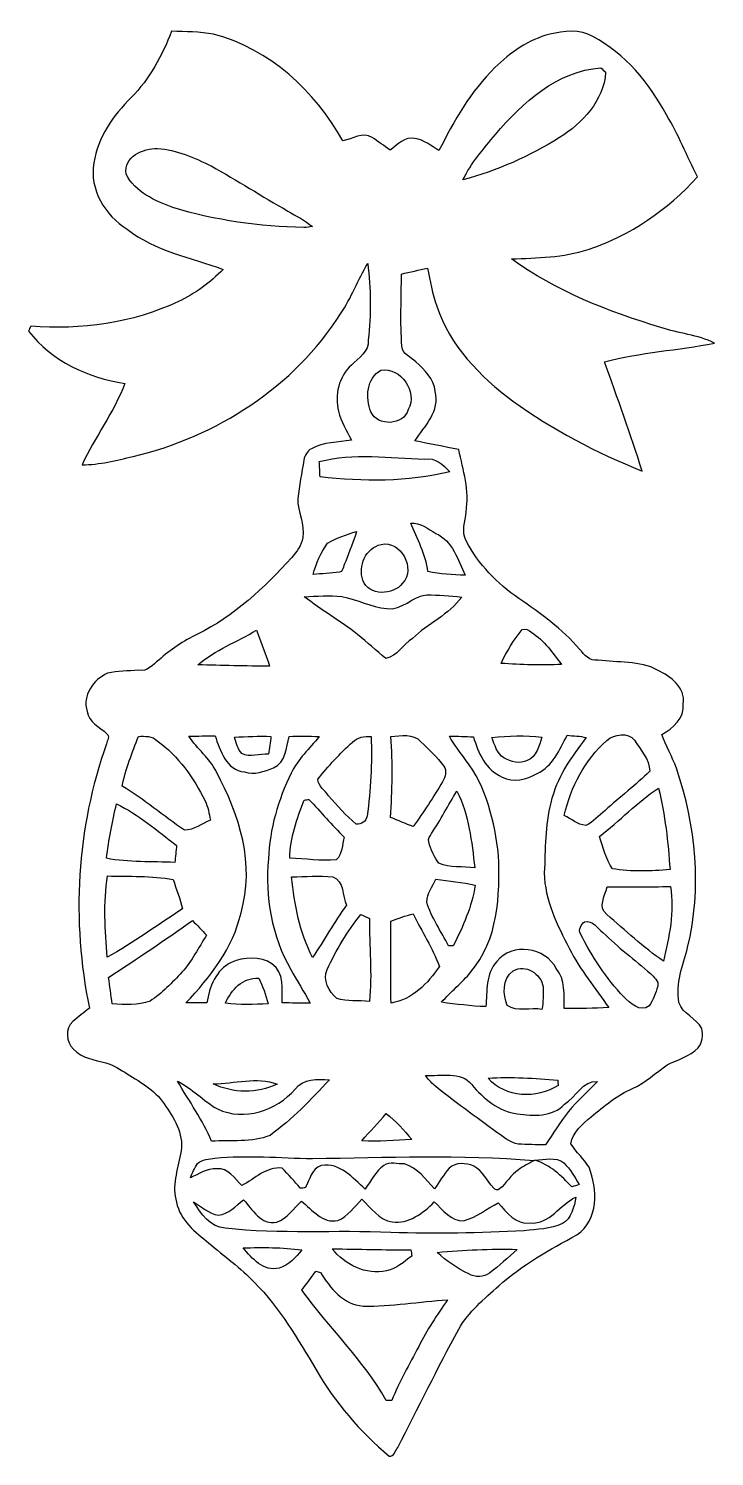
# Model space of a CAD drawing. Header units: centimetres. Extents: x -6.9 to 7, y -14.7 to 14.2.
import ezdxf

# ---------------------------------------------------------------- set-up
doc = ezdxf.new("R2010")
doc.units = ezdxf.units.CM
doc.header["$MEASUREMENT"] = 0
doc.layers.add('Layer 1', color=7, linetype='Continuous')

msp = doc.modelspace()

# ---------------------------------------------------------------- linework, layer by layer
at = {"layer": 'Layer 1', "color": 251}
for points, knots in [([(-4.03437, 14.13545), (-3.75144, 14.12416), (-3.46428, 14.12946), (-3.18488, 14.07301), (-3.18488, 14.07301), (-2.04717, 13.78126), (-1.12466, 12.92366), (-0.56621, 11.91225), (-0.56621, 11.91225), (-0.37465, 11.95564), (-0.16122, 12.09922), (0.0254, 11.98421), (0.0254, 11.98421), (0.15099, 11.90378), (0.27093, 11.81276), (0.39229, 11.72527), (0.39229, 11.72527), (0.54081, 11.83358), (0.68404, 12.00997), (0.89394, 11.96375), (0.89394, 11.96375), (1.07809, 11.93518), (1.22731, 11.81206), (1.38218, 11.71716), (1.38218, 11.71716), (1.6824, 12.32359), (2.02882, 12.91802), (2.51143, 13.39921), (2.51143, 13.39921), (2.82434, 13.70436), (3.19722, 13.96471), (3.62585, 14.07477), (3.62585, 14.07477), (3.90913, 14.13969), (4.23933, 14.18907), (4.50039, 14.02609), (4.50039, 14.02609), (5.1562, 13.68107), (5.64021, 13.08664), (5.98876, 12.44459), (5.98876, 12.44459), (6.23217, 12.04348), (6.40539, 11.60674), (6.6167, 11.18905), (6.6167, 11.18905), (6.02333, 10.51772), (5.25321, 9.99561), (4.4009, 9.71479), (4.4009, 9.71479), (3.90031, 9.55075), (3.36903, 9.54334), (2.84798, 9.52359), (2.84798, 9.52359), (3.75603, 8.87236), (4.81048, 8.45326), (5.87622, 8.13717), (5.87622, 8.13717), (6.23182, 8.01229), (6.62481, 7.99218), (6.96242, 7.81685), (6.96242, 7.81685), (6.223, 7.67327), (5.46417, 7.63058), (4.73463, 7.44044), (4.73463, 7.44044), (4.99921, 6.70631), (5.25886, 5.97006), (5.49734, 5.22711), (5.49734, 5.22711), (4.57306, 5.59894), (3.68018, 6.06108), (2.87338, 6.64774), (2.87338, 6.64774), (2.21298, 7.14163), (1.59702, 7.76676), (1.33738, 8.56791), (1.33738, 8.56791), (1.24919, 8.81733), (1.20474, 9.07909), (1.15006, 9.33697), (1.15006, 9.33697), (0.97331, 9.29852), (0.79657, 9.25759), (0.62018, 9.21773), (0.62018, 9.21773), (0.62195, 8.73019), (0.59372, 8.24054), (0.63006, 7.7537), (0.63006, 7.7537), (0.64382, 7.59601), (0.81033, 7.53392), (0.91052, 7.43656), (0.91052, 7.43656), (1.09114, 7.27957), (1.27917, 7.09189), (1.30493, 6.84107), (1.30493, 6.84107), (1.40935, 6.44948), (1.09784, 6.13622), (0.89218, 5.83847), (0.89218, 5.83847), (1.18886, 5.78026), (1.48555, 5.721), (1.78223, 5.66067), (1.78223, 5.66067), (1.87466, 5.24757), (2.00131, 4.82741), (1.9304, 4.39984), (1.9304, 4.39984), (1.91982, 4.20723), (1.82739, 3.99344), (1.93393, 3.81071), (1.93393, 3.81071), (2.17876, 3.33904), (2.56152, 2.94323), (3.00143, 2.64724), (3.00143, 2.64724), (3.43782, 2.33927), (3.88514, 2.03165), (4.22945, 1.61784), (4.22945, 1.61784), (4.32823, 1.5113), (4.43018, 1.36454), (4.6041, 1.39947), (4.6041, 1.39947), (5.00521, 1.33738), (5.44371, 1.39418), (5.81201, 1.19521), (5.81201, 1.19521), (6.07448, 1.06786), (6.37611, 0.84667), (6.33201, 0.51294), (6.33201, 0.51294), (6.35529, 0.22331), (6.1281, 0.01517), (5.89492, -0.10654), (5.89492, -0.10654), (5.97641, -0.3429), (6.10799, -0.55774), (6.19196, -0.7934), (6.19196, -0.7934), (6.59165, -1.95227), (6.71054, -3.22404), (6.4195, -4.42207), (6.4195, -4.42207), (6.32143, -4.78367), (6.17432, -5.15514), (6.24276, -5.53685), (6.24276, -5.53685), (6.31543, -5.77356), (6.60082, -5.85082), (6.70948, -6.06354), (6.70948, -6.06354), (6.73065, -6.19548), (6.72183, -6.34965), (6.63257, -6.45689), (6.63257, -6.45689), (6.45866, -6.62728), (6.21982, -6.69431), (6.00745, -6.79909), (6.00745, -6.79909), (5.7725, -6.95748), (5.56683, -7.16139), (5.30437, -7.27675), (5.30437, -7.27675), (4.98828, -7.40833), (4.72793, -7.6394), (4.46299, -7.85036), (4.46299, -7.85036), (4.29401, -7.99747), (4.08623, -8.16222), (4.05518, -8.40034), (4.05518, -8.40034), (4.1656, -8.56615), (4.31165, -8.7055), (4.42383, -8.87095), (4.42383, -8.87095), (4.58929, -9.31439), (4.62315, -9.94375), (4.17759, -10.24008), (4.17759, -10.24008), (3.62444, -10.54312), (3.06634, -10.84862), (2.59397, -11.27266), (2.59397, -11.27266), (2.29905, -11.54042), (1.98155, -11.80253), (1.78118, -12.15319), (1.78118, -12.15319), (1.35467, -12.94306), (0.95885, -13.74987), (0.54645, -14.54785), (0.54645, -14.54785), (0.49989, -14.6117), (0.47096, -14.73024), (0.37465, -14.72494), (0.37465, -14.72494), (-0.21978, -14.23247), (-0.72214, -13.63098), (-1.11372, -12.96599), (-1.11372, -12.96599), (-1.4792, -12.34934), (-1.84538, -11.72104), (-2.35303, -11.20775), (-2.35303, -11.20775), (-2.6349, -10.91071), (-2.97145, -10.6747), (-3.28048, -10.408), (-3.28048, -10.408), (-3.55529, -10.18752), (-3.86362, -9.94763), (-3.93594, -9.57968), (-3.93594, -9.57968), (-4.03401, -9.25266), (-3.91654, -8.92775), (-3.85621, -8.60778), (-3.85621, -8.60778), (-3.76555, -8.25818), (-3.95499, -7.91598), (-4.15043, -7.64152), (-4.15043, -7.64152), (-4.32999, -7.33884), (-4.64608, -7.16386), (-4.93289, -6.97936), (-4.93289, -6.97936), (-5.07365, -6.90104), (-5.20629, -6.80014), (-5.36399, -6.75922), (-5.36399, -6.75922), (-5.59294, -6.69925), (-5.85505, -6.66574), (-6.02298, -6.48159), (-6.02298, -6.48159), (-6.17255, -6.34224), (-6.19689, -6.0639), (-6.03709, -5.92314), (-6.03709, -5.92314), (-5.92949, -5.82683), (-5.81554, -5.73828), (-5.69983, -5.6515), (-5.69983, -5.6515), (-6.06601, -3.88126), (-5.96371, -2.00096), (-5.35058, -0.29633), (-5.35058, -0.29633), (-5.34317, -0.23495), (-5.27826, -0.14288), (-5.34529, -0.09208), (-5.34529, -0.09208), (-5.49487, 0.04022), (-5.70759, 0.14076), (-5.7464, 0.35772), (-5.7464, 0.35772), (-5.848, 0.67804), (-5.62081, 1.00894), (-5.33153, 1.13101), (-5.33153, 1.13101), (-5.13115, 1.19204), (-4.91525, 1.16593), (-4.70958, 1.19345), (-4.70958, 1.19345), (-4.52967, 1.15535), (-4.41466, 1.30246), (-4.29225, 1.39912), (-4.29225, 1.39912), (-4.06224, 1.61431), (-3.79271, 1.784), (-3.51084, 1.92299), (-3.51084, 1.92299), (-2.76684, 2.28741), (-2.15547, 2.86526), (-1.60302, 3.47204), (-1.60302, 3.47204), (-1.50213, 3.58951), (-1.40088, 3.7211), (-1.3783, 3.87844), (-1.3783, 3.87844), (-1.3275, 4.14937), (-1.48237, 4.4009), (-1.48061, 4.66831), (-1.48061, 4.66831), (-1.44568, 4.93042), (-1.39982, 5.19042), (-1.35361, 5.45042), (-1.35361, 5.45042), (-1.33844, 5.5439), (-1.28764, 5.63386), (-1.20227, 5.67972), (-1.20227, 5.67972), (-0.95709, 5.81766), (-0.66393, 5.81025), (-0.39299, 5.85188), (-0.39299, 5.85188), (-0.48401, 6.04485), (-0.60819, 6.22512), (-0.65052, 6.43784), (-0.65052, 6.43784), (-0.73942, 6.76169), (-0.64805, 7.14975), (-0.3877, 7.37235), (-0.3877, 7.37235), (-0.25294, 7.52087), (-0.02434, 7.64469), (-0.05045, 7.88317), (-0.05045, 7.88317), (0.00388, 8.39646), (0.0067, 8.91928), (-0.06209, 9.43116), (-0.06209, 9.43116), (-0.26529, 9.10131), (-0.38876, 8.72843), (-0.61454, 8.41128), (-0.61454, 8.41128), (-1.55081, 6.93138), (-3.12491, 5.91996), (-4.81542, 5.52274), (-4.81542, 5.52274), (-5.15408, 5.43878), (-5.49663, 5.35658), (-5.84729, 5.3527), (-5.84729, 5.3527), (-5.59364, 5.91996), (-5.19818, 6.41809), (-4.98263, 7.00193), (-4.98263, 7.00193), (-5.7277, 7.11694), (-6.46183, 7.45384), (-6.93279, 8.06027), (-6.93279, 8.06027), (-6.91868, 8.09413), (-6.90421, 8.128), (-6.88975, 8.16151), (-6.88975, 8.16151), (-5.8741, 8.07791), (-4.82318, 8.22043), (-3.89784, 8.66069), (-3.89784, 8.66069), (-3.55635, 8.81556), (-3.25508, 9.04734), (-2.98909, 9.30981), (-2.98909, 9.30981), (-3.64949, 9.54899), (-4.36845, 9.68446), (-4.93677, 10.12543), (-4.93677, 10.12543), (-5.38057, 10.40553), (-5.70618, 10.92835), (-5.60987, 11.46739), (-5.60987, 11.46739), (-5.52873, 11.98527), (-5.22111, 12.43118), (-4.85387, 12.79137), (-4.85387, 12.79137), (-4.47851, 13.16884), (-4.22275, 13.64192), (-4.03437, 14.13545), (-4.03437, 14.13545), (-4.03437, 14.13545), (-4.03437, 14.13545), (-4.03437, 14.13545)], [0, 0, 0, 0, 0.01098901, 0.01098901, 0.01098901, 0.01098901, 0.02197802, 0.02197802, 0.02197802, 0.02197802, 0.03296703, 0.03296703, 0.03296703, 0.03296703, 0.04395604, 0.04395604, 0.04395604, 0.04395604, 0.05494505, 0.05494505, 0.05494505, 0.05494505, 0.06593407, 0.06593407, 0.06593407, 0.06593407, 0.07692308, 0.07692308, 0.07692308, 0.07692308, 0.08791209, 0.08791209, 0.08791209, 0.08791209, 0.0989011, 0.0989011, 0.0989011, 0.0989011, 0.10989011, 0.10989011, 0.10989011, 0.10989011, 0.12087912, 0.12087912, 0.12087912, 0.12087912, 0.13186813, 0.13186813, 0.13186813, 0.13186813, 0.14285714, 0.14285714, 0.14285714, 0.14285714, 0.15384615, 0.15384615, 0.15384615, 0.15384615, 0.16483516, 0.16483516, 0.16483516, 0.16483516, 0.17582418, 0.17582418, 0.17582418, 0.17582418, 0.18681319, 0.18681319, 0.18681319, 0.18681319, 0.1978022, 0.1978022, 0.1978022, 0.1978022, 0.20879121, 0.20879121, 0.20879121, 0.20879121, 0.21978022, 0.21978022, 0.21978022, 0.21978022, 0.23076923, 0.23076923, 0.23076923, 0.23076923, 0.24175824, 0.24175824, 0.24175824, 0.24175824, 0.25274725, 0.25274725, 0.25274725, 0.25274725, 0.26373626, 0.26373626, 0.26373626, 0.26373626, 0.27472527, 0.27472527, 0.27472527, 0.27472527, 0.28571429, 0.28571429, 0.28571429, 0.28571429, 0.2967033, 0.2967033, 0.2967033, 0.2967033, 0.30769231, 0.30769231, 0.30769231, 0.30769231, 0.31868132, 0.31868132, 0.31868132, 0.31868132, 0.32967033, 0.32967033, 0.32967033, 0.32967033, 0.34065934, 0.34065934, 0.34065934, 0.34065934, 0.35164835, 0.35164835, 0.35164835, 0.35164835, 0.36263736, 0.36263736, 0.36263736, 0.36263736, 0.37362637, 0.37362637, 0.37362637, 0.37362637, 0.38461538, 0.38461538, 0.38461538, 0.38461538, 0.3956044, 0.3956044, 0.3956044, 0.3956044, 0.40659341, 0.40659341, 0.40659341, 0.40659341, 0.41758242, 0.41758242, 0.41758242, 0.41758242, 0.42857143, 0.42857143, 0.42857143, 0.42857143, 0.43956044, 0.43956044, 0.43956044, 0.43956044, 0.45054945, 0.45054945, 0.45054945, 0.45054945, 0.46153846, 0.46153846, 0.46153846, 0.46153846, 0.47252747, 0.47252747, 0.47252747, 0.47252747, 0.48351648, 0.48351648, 0.48351648, 0.48351648, 0.49450549, 0.49450549, 0.49450549, 0.49450549, 0.50549451, 0.50549451, 0.50549451, 0.50549451, 0.51648352, 0.51648352, 0.51648352, 0.51648352, 0.52747253, 0.52747253, 0.52747253, 0.52747253, 0.53846154, 0.53846154, 0.53846154, 0.53846154, 0.54945055, 0.54945055, 0.54945055, 0.54945055, 0.56043956, 0.56043956, 0.56043956, 0.56043956, 0.57142857, 0.57142857, 0.57142857, 0.57142857, 0.58241758, 0.58241758, 0.58241758, 0.58241758, 0.59340659, 0.59340659, 0.59340659, 0.59340659, 0.6043956, 0.6043956, 0.6043956, 0.6043956, 0.61538462, 0.61538462, 0.61538462, 0.61538462, 0.62637363, 0.62637363, 0.62637363, 0.62637363, 0.63736264, 0.63736264, 0.63736264, 0.63736264, 0.64835165, 0.64835165, 0.64835165, 0.64835165, 0.65934066, 0.65934066, 0.65934066, 0.65934066, 0.67032967, 0.67032967, 0.67032967, 0.67032967, 0.68131868, 0.68131868, 0.68131868, 0.68131868, 0.69230769, 0.69230769, 0.69230769, 0.69230769, 0.7032967, 0.7032967, 0.7032967, 0.7032967, 0.71428571, 0.71428571, 0.71428571, 0.71428571, 0.72527473, 0.72527473, 0.72527473, 0.72527473, 0.73626374, 0.73626374, 0.73626374, 0.73626374, 0.74725275, 0.74725275, 0.74725275, 0.74725275, 0.75824176, 0.75824176, 0.75824176, 0.75824176, 0.76923077, 0.76923077, 0.76923077, 0.76923077, 0.78021978, 0.78021978, 0.78021978, 0.78021978, 0.79120879, 0.79120879, 0.79120879, 0.79120879, 0.8021978, 0.8021978, 0.8021978, 0.8021978, 0.81318681, 0.81318681, 0.81318681, 0.81318681, 0.82417582, 0.82417582, 0.82417582, 0.82417582, 0.83516484, 0.83516484, 0.83516484, 0.83516484, 0.84615385, 0.84615385, 0.84615385, 0.84615385, 0.85714286, 0.85714286, 0.85714286, 0.85714286, 0.86813187, 0.86813187, 0.86813187, 0.86813187, 0.87912088, 0.87912088, 0.87912088, 0.87912088, 0.89010989, 0.89010989, 0.89010989, 0.89010989, 0.9010989, 0.9010989, 0.9010989, 0.9010989, 0.91208791, 0.91208791, 0.91208791, 0.91208791, 0.92307692, 0.92307692, 0.92307692, 0.92307692, 0.93406593, 0.93406593, 0.93406593, 0.93406593, 0.94505495, 0.94505495, 0.94505495, 0.94505495, 0.95604396, 0.95604396, 0.95604396, 0.95604396, 0.96703297, 0.96703297, 0.96703297, 0.96703297, 0.97802198, 0.97802198, 0.97802198, 0.97802198, 1, 1, 1, 1]), ([(2.52554, 12.04383), (2.28812, 11.75103), (2.02812, 11.46704), (1.86514, 11.12414), (1.86514, 11.12414), (2.55623, 11.303), (3.21451, 11.60815), (3.82341, 11.97927), (3.82341, 11.97927), (4.2866, 12.27279), (4.71699, 12.72857), (4.75827, 13.30113), (4.75827, 13.30113), (4.72546, 13.33218), (4.69336, 13.36322), (4.66161, 13.39462), (4.66161, 13.39462), (3.77261, 13.32618), (3.07622, 12.69259), (2.52554, 12.04383), (2.52554, 12.04383), (2.52554, 12.04383), (2.52554, 12.04383), (2.52554, 12.04383)], [0, 0, 0, 0, 0.14285714, 0.14285714, 0.14285714, 0.14285714, 0.28571429, 0.28571429, 0.28571429, 0.28571429, 0.42857143, 0.42857143, 0.42857143, 0.42857143, 0.57142857, 0.57142857, 0.57142857, 0.57142857, 0.71428571, 0.71428571, 0.71428571, 0.71428571, 1, 1, 1, 1]), ([(-4.95723, 11.24303), (-4.77379, 10.87332), (-4.37056, 10.70187), (-4.00685, 10.56287), (-4.00685, 10.56287), (-3.14854, 10.30041), (-2.25108, 10.17976), (-1.35502, 10.16106), (-1.35502, 10.16106), (-1.29716, 10.16247), (-1.23966, 10.17023), (-1.18145, 10.17693), (-1.18145, 10.17693), (-1.33068, 10.30711), (-1.51165, 10.39213), (-1.68028, 10.49267), (-1.68028, 10.49267), (-2.20098, 10.79112), (-2.70863, 11.11109), (-3.23074, 11.40672), (-3.23074, 11.40672), (-3.5754, 11.57182), (-3.93277, 11.73656), (-4.32012, 11.76091), (-4.32012, 11.76091), (-4.60798, 11.7729), (-5.01227, 11.58981), (-4.95723, 11.24303), (-4.95723, 11.24303), (-4.95723, 11.24303), (-4.95723, 11.24303), (-4.95723, 11.24303)], [0, 0, 0, 0, 0.11111111, 0.11111111, 0.11111111, 0.11111111, 0.22222222, 0.22222222, 0.22222222, 0.22222222, 0.33333333, 0.33333333, 0.33333333, 0.33333333, 0.44444444, 0.44444444, 0.44444444, 0.44444444, 0.55555556, 0.55555556, 0.55555556, 0.55555556, 0.66666667, 0.66666667, 0.66666667, 0.66666667, 0.77777778, 0.77777778, 0.77777778, 0.77777778, 1, 1, 1, 1]), ([(0.20708, 7.27216), (-0.0829, 7.11129), (-0.11642, 6.70701), (0.00388, 6.42514), (0.00388, 6.42514), (0.13547, 6.12316), (0.66746, 6.14715), (0.75953, 6.47312), (0.75953, 6.47312), (0.95532, 6.83119), (0.60889, 7.3339), (0.20708, 7.27216), (0.20708, 7.27216), (0.20708, 7.27216), (0.20708, 7.27216), (0.20708, 7.27216)], [0, 0, 0, 0, 0.2, 0.2, 0.2, 0.2, 0.4, 0.4, 0.4, 0.4, 0.6, 0.6, 0.6, 0.6, 1, 1, 1, 1]), ([(-1.04281, 5.41726), (-1.03717, 5.31424), (-1.03329, 5.21264), (-1.02623, 5.10893), (-1.02623, 5.10893), (-0.15452, 5.00874), (0.74295, 5.00204), (1.59985, 5.21264), (1.59985, 5.21264), (1.46791, 5.35975), (1.30881, 5.50298), (1.09185, 5.47088), (1.09185, 5.47088), (0.38382, 5.48534), (-0.34713, 5.60282), (-1.04281, 5.41726), (-1.04281, 5.41726), (-1.04281, 5.41726), (-1.04281, 5.41726), (-1.04281, 5.41726)], [0, 0, 0, 0, 0.16666667, 0.16666667, 0.16666667, 0.16666667, 0.33333333, 0.33333333, 0.33333333, 0.33333333, 0.5, 0.5, 0.5, 0.5, 0.66666667, 0.66666667, 0.66666667, 0.66666667, 1, 1, 1, 1]), ([(0.80857, 4.17477), (0.93874, 3.85128), (1.11725, 3.54436), (1.15746, 3.19087), (1.15746, 3.19087), (1.40582, 3.14219), (1.65735, 3.11926), (1.91064, 3.1175), (1.91064, 3.1175), (1.76283, 3.42794), (1.66053, 3.81247), (1.31833, 3.96558), (1.31833, 3.96558), (1.16099, 4.06188), (1.00189, 4.17936), (0.80857, 4.17477), (0.80857, 4.17477), (0.80857, 4.17477), (0.80857, 4.17477), (0.80857, 4.17477)], [0, 0, 0, 0, 0.16666667, 0.16666667, 0.16666667, 0.16666667, 0.33333333, 0.33333333, 0.33333333, 0.33333333, 0.5, 0.5, 0.5, 0.5, 0.66666667, 0.66666667, 0.66666667, 0.66666667, 1, 1, 1, 1]), ([(-0.87383, 3.76626), (-1.01671, 3.57928), (-1.10208, 3.35386), (-1.16981, 3.1302), (-1.16981, 3.1302), (-0.99095, 3.14678), (-0.81209, 3.15948), (-0.63324, 3.18241), (-0.63324, 3.18241), (-0.53587, 3.20005), (-0.55915, 3.35139), (-0.50447, 3.40078), (-0.50447, 3.40078), (-0.43321, 3.60327), (-0.35066, 3.80153), (-0.28681, 4.00614), (-0.28681, 4.00614), (-0.48578, 3.93524), (-0.69427, 3.87844), (-0.87383, 3.76626), (-0.87383, 3.76626), (-0.87383, 3.76626), (-0.87383, 3.76626), (-0.87383, 3.76626)], [0, 0, 0, 0, 0.14285714, 0.14285714, 0.14285714, 0.14285714, 0.28571429, 0.28571429, 0.28571429, 0.28571429, 0.42857143, 0.42857143, 0.42857143, 0.42857143, 0.57142857, 0.57142857, 0.57142857, 0.57142857, 0.71428571, 0.71428571, 0.71428571, 0.71428571, 1, 1, 1, 1]), ([(0.20884, 3.74262), (-0.10301, 3.66995), (-0.26282, 3.30024), (-0.16016, 3.01413), (-0.16016, 3.01413), (-0.03739, 2.69416), (0.45544, 2.70298), (0.64382, 2.95451), (0.64382, 2.95451), (0.92251, 3.2445), (0.61066, 3.83399), (0.20884, 3.74262), (0.20884, 3.74262), (0.20884, 3.74262), (0.20884, 3.74262), (0.20884, 3.74262)], [0, 0, 0, 0, 0.2, 0.2, 0.2, 0.2, 0.4, 0.4, 0.4, 0.4, 0.6, 0.6, 0.6, 0.6, 1, 1, 1, 1]), ([(0.32456, 2.44122), (0.00776, 2.47015), (-0.27587, 2.6289), (-0.58596, 2.68746), (-0.58596, 2.68746), (-0.83961, 2.71074), (-1.09502, 2.69205), (-1.34832, 2.68252), (-1.34832, 2.68252), (-1.00295, 2.407), (-0.61383, 2.19287), (-0.26811, 1.91735), (-0.26811, 1.91735), (-0.06914, 1.76424), (0.10513, 1.5808), (0.30798, 1.43192), (0.30798, 1.43192), (0.53093, 1.47708), (0.65899, 1.71556), (0.84349, 1.83656), (0.84349, 1.83656), (1.1557, 2.13854), (1.58715, 2.31775), (1.8415, 2.67582), (1.8415, 2.67582), (1.6062, 2.70334), (1.36913, 2.71533), (1.13312, 2.72133), (1.13312, 2.72133), (0.84208, 2.69734), (0.63041, 2.39113), (0.32456, 2.44122), (0.32456, 2.44122), (0.32456, 2.44122), (0.32456, 2.44122), (0.32456, 2.44122)], [0, 0, 0, 0, 0.1, 0.1, 0.1, 0.1, 0.2, 0.2, 0.2, 0.2, 0.3, 0.3, 0.3, 0.3, 0.4, 0.4, 0.4, 0.4, 0.5, 0.5, 0.5, 0.5, 0.6, 0.6, 0.6, 0.6, 0.7, 0.7, 0.7, 0.7, 0.8, 0.8, 0.8, 0.8, 1, 1, 1, 1]), ([(3.0674, 2.01824), (2.89807, 1.80799), (2.75414, 1.57692), (2.63878, 1.33279), (2.63878, 1.33279), (3.04659, 1.30034), (3.45687, 1.29081), (3.86574, 1.30986), (3.86574, 1.30986), (3.68265, 1.53917), (3.51861, 1.80128), (3.26072, 1.95545), (3.26072, 1.95545), (3.20463, 2.01683), (3.14043, 2.03764), (3.0674, 2.01824), (3.0674, 2.01824), (3.0674, 2.01824), (3.0674, 2.01824), (3.0674, 2.01824)], [0, 0, 0, 0, 0.16666667, 0.16666667, 0.16666667, 0.16666667, 0.33333333, 0.33333333, 0.33333333, 0.33333333, 0.5, 0.5, 0.5, 0.5, 0.66666667, 0.66666667, 0.66666667, 0.66666667, 1, 1, 1, 1]), ([(-3.50273, 1.30493), (-3.01872, 1.28764), (-2.534, 1.27741), (-2.04929, 1.27564), (-2.04929, 1.27564), (-2.12831, 1.52224), (-2.22603, 1.76213), (-2.31563, 2.00484), (-2.31563, 2.00484), (-2.70898, 1.76706), (-3.14889, 1.60302), (-3.50273, 1.30493), (-3.50273, 1.30493), (-3.50273, 1.30493), (-3.50273, 1.30493), (-3.50273, 1.30493)], [0, 0, 0, 0, 0.2, 0.2, 0.2, 0.2, 0.4, 0.4, 0.4, 0.4, 0.6, 0.6, 0.6, 0.6, 1, 1, 1, 1]), ([(-4.7057, -0.1457), (-4.82918, -0.47731), (-4.97029, -0.8061), (-5.03696, -1.15535), (-5.03696, -1.15535), (-4.5907, -1.41429), (-4.2037, -1.76142), (-3.77508, -2.04541), (-3.77508, -2.04541), (-3.57928, -2.04294), (-3.42194, -1.91558), (-3.24979, -1.84185), (-3.24979, -1.84185), (-3.2766, -1.70991), (-3.29636, -1.5748), (-3.35633, -1.45309), (-3.35633, -1.45309), (-3.58493, -0.98354), (-3.89925, -0.54293), (-4.32717, -0.23601), (-4.32717, -0.23601), (-4.43054, -0.13476), (-4.57447, -0.14217), (-4.7057, -0.1457), (-4.7057, -0.1457), (-4.7057, -0.1457), (-4.7057, -0.1457), (-4.7057, -0.1457)], [0, 0, 0, 0, 0.125, 0.125, 0.125, 0.125, 0.25, 0.25, 0.25, 0.25, 0.375, 0.375, 0.375, 0.375, 0.5, 0.5, 0.5, 0.5, 0.625, 0.625, 0.625, 0.625, 0.75, 0.75, 0.75, 0.75, 1, 1, 1, 1]), ([(-3.68265, -0.14464), (-3.51649, -0.40111), (-3.26108, -0.58738), (-3.12773, -0.86783), (-3.12773, -0.86783), (-2.66065, -1.72508), (-2.34033, -2.75026), (-2.6289, -3.72075), (-2.6289, -3.72075), (-2.79188, -4.4323), (-3.25226, -5.02426), (-3.74438, -5.5439), (-3.74438, -5.5439), (-3.60327, -5.54355), (-3.46146, -5.54355), (-3.31964, -5.54284), (-3.31964, -5.54284), (-3.26743, -5.21935), (-3.14078, -4.88068), (-2.82681, -4.72475), (-2.82681, -4.72475), (-2.57104, -4.61504), (-2.23732, -4.58964), (-2.00131, -4.75439), (-2.00131, -4.75439), (-1.73743, -4.93042), (-1.80552, -5.27614), (-1.79705, -5.54496), (-1.79705, -5.54496), (-1.60761, -5.54673), (-1.41817, -5.54814), (-1.22837, -5.54849), (-1.22837, -5.54849), (-1.35255, -5.31777), (-1.49472, -5.09764), (-1.62031, -4.86798), (-1.62031, -4.86798), (-2.00731, -4.19418), (-2.1463, -3.39549), (-2.07292, -2.62643), (-2.07292, -2.62643), (-2.04752, -2.02248), (-1.87854, -1.43193), (-1.61255, -0.89147), (-1.61255, -0.89147), (-1.47743, -0.60643), (-1.24072, -0.39299), (-1.04528, -0.15169), (-1.04528, -0.15169), (-1.24778, -0.13335), (-1.45168, -0.13935), (-1.65453, -0.14746), (-1.65453, -0.14746), (-1.70639, -0.36971), (-1.72614, -0.67945), (-1.96885, -0.78211), (-1.96885, -0.78211), (-2.15265, -0.86043), (-2.35938, -0.93416), (-2.55834, -0.86607), (-2.55834, -0.86607), (-2.92488, -0.83573), (-3.05823, -0.42757), (-3.15278, -0.13406), (-3.15278, -0.13406), (-3.32916, -0.13441), (-3.50626, -0.14041), (-3.68265, -0.14464), (-3.68265, -0.14464), (-3.68265, -0.14464), (-3.68265, -0.14464), (-3.68265, -0.14464)], [0, 0, 0, 0, 0.05263158, 0.05263158, 0.05263158, 0.05263158, 0.10526316, 0.10526316, 0.10526316, 0.10526316, 0.15789474, 0.15789474, 0.15789474, 0.15789474, 0.21052632, 0.21052632, 0.21052632, 0.21052632, 0.26315789, 0.26315789, 0.26315789, 0.26315789, 0.31578947, 0.31578947, 0.31578947, 0.31578947, 0.36842105, 0.36842105, 0.36842105, 0.36842105, 0.42105263, 0.42105263, 0.42105263, 0.42105263, 0.47368421, 0.47368421, 0.47368421, 0.47368421, 0.52631579, 0.52631579, 0.52631579, 0.52631579, 0.57894737, 0.57894737, 0.57894737, 0.57894737, 0.63157895, 0.63157895, 0.63157895, 0.63157895, 0.68421053, 0.68421053, 0.68421053, 0.68421053, 0.73684211, 0.73684211, 0.73684211, 0.73684211, 0.78947368, 0.78947368, 0.78947368, 0.78947368, 0.84210526, 0.84210526, 0.84210526, 0.84210526, 0.89473684, 0.89473684, 0.89473684, 0.89473684, 1, 1, 1, 1]), ([(-2.76296, -0.16404), (-2.72344, -0.27623), (-2.70228, -0.40852), (-2.61126, -0.49495), (-2.61126, -0.49495), (-2.44722, -0.58138), (-2.24861, -0.49777), (-2.07469, -0.50518), (-2.07469, -0.50518), (-2.05387, -0.38735), (-2.03764, -0.2667), (-2.02142, -0.14887), (-2.02142, -0.14887), (-2.26871, -0.13547), (-2.51636, -0.14923), (-2.76296, -0.16404), (-2.76296, -0.16404), (-2.76296, -0.16404), (-2.76296, -0.16404), (-2.76296, -0.16404)], [0, 0, 0, 0, 0.16666667, 0.16666667, 0.16666667, 0.16666667, 0.33333333, 0.33333333, 0.33333333, 0.33333333, 0.5, 0.5, 0.5, 0.5, 0.66666667, 0.66666667, 0.66666667, 0.66666667, 1, 1, 1, 1]), ([(-0.37289, -0.26106), (-0.62477, -0.49318), (-0.8576, -0.74824), (-1.07491, -1.01318), (-1.07491, -1.01318), (-1.0668, -1.15499), (-0.92816, -1.24001), (-0.85584, -1.34973), (-0.85584, -1.34973), (-0.67592, -1.54658), (-0.50694, -1.75789), (-0.29422, -1.92158), (-0.29422, -1.92158), (-0.19226, -1.93604), (-0.08643, -1.8669), (-0.07479, -1.76107), (-0.07479, -1.76107), (0.00282, -1.22873), (0.02787, -0.68862), (0.00776, -0.15099), (0.00776, -0.15099), (-0.12771, -0.14005), (-0.27093, -0.16369), (-0.37289, -0.26106), (-0.37289, -0.26106), (-0.37289, -0.26106), (-0.37289, -0.26106), (-0.37289, -0.26106)], [0, 0, 0, 0, 0.125, 0.125, 0.125, 0.125, 0.25, 0.25, 0.25, 0.25, 0.375, 0.375, 0.375, 0.375, 0.5, 0.5, 0.5, 0.5, 0.625, 0.625, 0.625, 0.625, 0.75, 0.75, 0.75, 0.75, 1, 1, 1, 1]), ([(0.4064, -0.14605), (0.44979, -0.69286), (0.43639, -1.24143), (0.40181, -1.78823), (0.40181, -1.78823), (0.55316, -1.85385), (0.70661, -1.91488), (0.86184, -1.97168), (0.86184, -1.97168), (1.07068, -1.67675), (1.27, -1.37442), (1.45521, -1.06433), (1.45521, -1.06433), (1.50777, -0.9712), (1.55222, -0.8382), (1.47708, -0.74683), (1.47708, -0.74683), (1.34479, -0.56409), (1.17581, -0.41028), (1.01212, -0.25682), (1.01212, -0.25682), (0.85972, -0.07444), (0.61242, -0.14217), (0.4064, -0.14605), (0.4064, -0.14605), (0.4064, -0.14605), (0.4064, -0.14605), (0.4064, -0.14605)], [0, 0, 0, 0, 0.125, 0.125, 0.125, 0.125, 0.25, 0.25, 0.25, 0.25, 0.375, 0.375, 0.375, 0.375, 0.5, 0.5, 0.5, 0.5, 0.625, 0.625, 0.625, 0.625, 0.75, 0.75, 0.75, 0.75, 1, 1, 1, 1]), ([(1.59314, -0.14393), (1.68204, -0.31538), (1.80975, -0.46143), (1.91911, -0.62018), (1.91911, -0.62018), (2.34809, -1.17263), (2.5079, -1.87819), (2.58833, -2.5587), (2.58833, -2.5587), (2.62079, -3.36197), (2.58163, -4.27814), (2.0253, -4.91737), (2.0253, -4.91737), (1.85244, -5.14456), (1.61572, -5.31248), (1.43475, -5.53261), (1.43475, -5.53261), (1.73214, -5.57142), (2.03024, -5.60881), (2.33045, -5.62081), (2.33045, -5.62081), (2.36149, -5.31001), (2.31951, -4.95159), (2.55482, -4.70711), (2.55482, -4.70711), (2.85291, -4.31271), (3.54401, -4.41572), (3.75814, -4.84964), (3.75814, -4.84964), (3.94159, -5.07718), (3.9183, -5.38409), (3.9183, -5.65644), (3.9183, -5.65644), (4.21922, -5.66314), (4.52049, -5.65503), (4.82177, -5.64092), (4.82177, -5.64092), (4.55048, -5.24581), (4.24321, -4.87433), (4.02308, -4.44641), (4.02308, -4.44641), (3.77613, -3.96558), (3.52319, -3.46393), (3.51437, -2.91148), (3.51437, -2.91148), (3.54224, -2.43664), (3.52354, -1.95298), (3.64596, -1.48978), (3.64596, -1.48978), (3.76696, -0.99413), (4.0513, -0.56515), (4.36633, -0.17251), (4.36633, -0.17251), (4.24004, -0.13547), (4.10704, -0.13794), (3.97722, -0.12524), (3.97722, -0.12524), (3.82341, -0.41346), (3.68476, -0.75636), (3.37009, -0.89994), (3.37009, -0.89994), (3.16159, -1.01882), (2.88819, -1.09361), (2.66453, -0.97014), (2.66453, -0.97014), (2.33362, -0.82973), (2.17523, -0.48084), (2.07927, -0.15804), (2.07927, -0.15804), (1.91735, -0.14781), (1.75507, -0.14111), (1.59314, -0.14393), (1.59314, -0.14393), (1.59314, -0.14393), (1.59314, -0.14393), (1.59314, -0.14393)], [0, 0, 0, 0, 0.05, 0.05, 0.05, 0.05, 0.1, 0.1, 0.1, 0.1, 0.15, 0.15, 0.15, 0.15, 0.2, 0.2, 0.2, 0.2, 0.25, 0.25, 0.25, 0.25, 0.3, 0.3, 0.3, 0.3, 0.35, 0.35, 0.35, 0.35, 0.4, 0.4, 0.4, 0.4, 0.45, 0.45, 0.45, 0.45, 0.5, 0.5, 0.5, 0.5, 0.55, 0.55, 0.55, 0.55, 0.6, 0.6, 0.6, 0.6, 0.65, 0.65, 0.65, 0.65, 0.7, 0.7, 0.7, 0.7, 0.75, 0.75, 0.75, 0.75, 0.8, 0.8, 0.8, 0.8, 0.85, 0.85, 0.85, 0.85, 0.9, 0.9, 0.9, 0.9, 1, 1, 1, 1]), ([(2.45392, -0.16722), (2.51319, -0.3115), (2.55058, -0.49636), (2.69804, -0.58103), (2.69804, -0.58103), (2.83916, -0.66005), (3.01801, -0.71226), (3.17112, -0.63394), (3.17112, -0.63394), (3.36232, -0.56339), (3.40678, -0.32985), (3.46851, -0.16087), (3.46851, -0.16087), (3.13161, -0.11959), (2.79047, -0.13264), (2.45392, -0.16722), (2.45392, -0.16722), (2.45392, -0.16722), (2.45392, -0.16722), (2.45392, -0.16722)], [0, 0, 0, 0, 0.16666667, 0.16666667, 0.16666667, 0.16666667, 0.33333333, 0.33333333, 0.33333333, 0.33333333, 0.5, 0.5, 0.5, 0.5, 0.66666667, 0.66666667, 0.66666667, 0.66666667, 1, 1, 1, 1]), ([(4.78155, -0.22966), (4.3374, -0.62371), (4.04777, -1.16981), (3.92112, -1.7466), (3.92112, -1.7466), (4.06118, -1.82033), (4.19171, -1.93428), (4.35434, -1.95157), (4.35434, -1.95157), (4.50603, -1.88066), (4.61962, -1.74907), (4.74945, -1.64536), (4.74945, -1.64536), (5.04543, -1.37407), (5.36963, -1.13418), (5.65256, -0.84914), (5.65256, -0.84914), (5.64621, -0.61031), (5.46523, -0.41769), (5.34564, -0.22648), (5.34564, -0.22648), (5.2137, -0.05327), (4.93219, -0.10125), (4.78155, -0.22966), (4.78155, -0.22966), (4.78155, -0.22966), (4.78155, -0.22966), (4.78155, -0.22966)], [0, 0, 0, 0, 0.125, 0.125, 0.125, 0.125, 0.25, 0.25, 0.25, 0.25, 0.375, 0.375, 0.375, 0.375, 0.5, 0.5, 0.5, 0.5, 0.625, 0.625, 0.625, 0.625, 0.75, 0.75, 0.75, 0.75, 1, 1, 1, 1]), ([(-1.34655, -1.43545), (-1.49507, -1.81187), (-1.63266, -2.20239), (-1.64112, -2.61161), (-1.64112, -2.61161), (-1.32715, -2.62572), (-1.01283, -2.67547), (-0.69779, -2.64866), (-0.69779, -2.64866), (-0.57256, -2.5333), (-0.58314, -2.33786), (-0.54046, -2.18652), (-0.54046, -2.18652), (-0.78352, -1.93816), (-1.01635, -1.68028), (-1.25166, -1.42487), (-1.25166, -1.42487), (-1.27529, -1.42769), (-1.32292, -1.43263), (-1.34655, -1.43545), (-1.34655, -1.43545), (-1.34655, -1.43545), (-1.34655, -1.43545), (-1.34655, -1.43545)], [0, 0, 0, 0, 0.14285714, 0.14285714, 0.14285714, 0.14285714, 0.28571429, 0.28571429, 0.28571429, 0.28571429, 0.42857143, 0.42857143, 0.42857143, 0.42857143, 0.57142857, 0.57142857, 0.57142857, 0.57142857, 0.71428571, 0.71428571, 0.71428571, 0.71428571, 1, 1, 1, 1]), ([(1.74554, -1.2573), (1.56281, -1.53564), (1.41852, -1.83727), (1.23155, -2.11279), (1.23155, -2.11279), (1.20544, -2.16359), (1.149, -2.22074), (1.1744, -2.28424), (1.1744, -2.28424), (1.21955, -2.43628), (1.28235, -2.58868), (1.3783, -2.71604), (1.3783, -2.71604), (1.60338, -2.82011), (1.86761, -2.77389), (2.10855, -2.80917), (2.10855, -2.80917), (2.04223, -2.28283), (1.99249, -1.73708), (1.74554, -1.2573), (1.74554, -1.2573), (1.74554, -1.2573), (1.74554, -1.2573), (1.74554, -1.2573)], [0, 0, 0, 0, 0.14285714, 0.14285714, 0.14285714, 0.14285714, 0.28571429, 0.28571429, 0.28571429, 0.28571429, 0.42857143, 0.42857143, 0.42857143, 0.42857143, 0.57142857, 0.57142857, 0.57142857, 0.57142857, 0.71428571, 0.71428571, 0.71428571, 0.71428571, 1, 1, 1, 1]), ([(4.63409, -2.17558), (4.71099, -2.39536), (4.75791, -2.63701), (4.89514, -2.82716), (4.89514, -2.82716), (5.28108, -2.89278), (5.67408, -2.8762), (6.06284, -2.84586), (6.06284, -2.84586), (6.02262, -2.29164), (5.96477, -1.73602), (5.82789, -1.19627), (5.82789, -1.19627), (5.39397, -1.47708), (5.04261, -1.86161), (4.63409, -2.17558), (4.63409, -2.17558), (4.63409, -2.17558), (4.63409, -2.17558), (4.63409, -2.17558)], [0, 0, 0, 0, 0.16666667, 0.16666667, 0.16666667, 0.16666667, 0.33333333, 0.33333333, 0.33333333, 0.33333333, 0.5, 0.5, 0.5, 0.5, 0.66666667, 0.66666667, 0.66666667, 0.66666667, 1, 1, 1, 1]), ([(-5.15197, -1.51236), (-5.23699, -1.87678), (-5.30578, -2.24473), (-5.35552, -2.61585), (-5.35552, -2.61585), (-4.90149, -2.70581), (-4.43159, -2.67653), (-3.97087, -2.70051), (-3.97087, -2.70051), (-3.95746, -2.58551), (-3.94511, -2.46874), (-3.93312, -2.35444), (-3.93312, -2.35444), (-4.32964, -2.06199), (-4.70359, -1.72403), (-5.15197, -1.51236), (-5.15197, -1.51236), (-5.15197, -1.51236), (-5.15197, -1.51236), (-5.15197, -1.51236)], [0, 0, 0, 0, 0.16666667, 0.16666667, 0.16666667, 0.16666667, 0.33333333, 0.33333333, 0.33333333, 0.33333333, 0.5, 0.5, 0.5, 0.5, 0.66666667, 0.66666667, 0.66666667, 0.66666667, 1, 1, 1, 1]), ([(-5.33259, -2.97356), (-5.42043, -3.51649), (-5.38304, -4.07353), (-5.33823, -4.61963), (-5.33823, -4.61963), (-4.80801, -4.33035), (-4.3247, -3.96522), (-3.81564, -3.64208), (-3.81564, -3.64208), (-3.86256, -3.43817), (-3.93665, -3.24168), (-4.00332, -3.04447), (-4.00332, -3.04447), (-4.44218, -2.96827), (-4.8895, -2.98203), (-5.33259, -2.97356), (-5.33259, -2.97356), (-5.33259, -2.97356), (-5.33259, -2.97356), (-5.33259, -2.97356)], [0, 0, 0, 0, 0.16666667, 0.16666667, 0.16666667, 0.16666667, 0.33333333, 0.33333333, 0.33333333, 0.33333333, 0.5, 0.5, 0.5, 0.5, 0.66666667, 0.66666667, 0.66666667, 0.66666667, 1, 1, 1, 1]), ([(-1.60302, -2.99191), (-1.54764, -3.55318), (-1.4418, -4.12009), (-1.17793, -4.62456), (-1.17793, -4.62456), (-0.94509, -4.27496), (-0.73836, -3.90807), (-0.49354, -3.56588), (-0.49354, -3.56588), (-0.57468, -3.37996), (-0.5394, -3.07058), (-0.76906, -2.99438), (-0.76906, -2.99438), (-1.04422, -2.9524), (-1.32644, -2.9912), (-1.60302, -2.99191), (-1.60302, -2.99191), (-1.60302, -2.99191), (-1.60302, -2.99191), (-1.60302, -2.99191)], [0, 0, 0, 0, 0.16666667, 0.16666667, 0.16666667, 0.16666667, 0.33333333, 0.33333333, 0.33333333, 0.33333333, 0.5, 0.5, 0.5, 0.5, 0.66666667, 0.66666667, 0.66666667, 0.66666667, 1, 1, 1, 1]), ([(1.3208, -3.04094), (1.24672, -3.18594), (1.13877, -3.32952), (1.13347, -3.49744), (1.13347, -3.49744), (1.22449, -3.81811), (1.42734, -4.09328), (1.57692, -4.38856), (1.57692, -4.38856), (1.6002, -4.38926), (1.64747, -4.38997), (1.67111, -4.39067), (1.67111, -4.39067), (1.86972, -3.99979), (2.04611, -3.59375), (2.11631, -3.15771), (2.11631, -3.15771), (1.85279, -3.10727), (1.5875, -3.06811), (1.3208, -3.04094), (1.3208, -3.04094), (1.3208, -3.04094), (1.3208, -3.04094), (1.3208, -3.04094)], [0, 0, 0, 0, 0.14285714, 0.14285714, 0.14285714, 0.14285714, 0.28571429, 0.28571429, 0.28571429, 0.28571429, 0.42857143, 0.42857143, 0.42857143, 0.42857143, 0.57142857, 0.57142857, 0.57142857, 0.57142857, 0.71428571, 0.71428571, 0.71428571, 0.71428571, 1, 1, 1, 1]), ([(4.7879, -3.19617), (4.74698, -3.37432), (4.5907, -3.61103), (4.78261, -3.75356), (4.78261, -3.75356), (5.15444, -4.07917), (5.52132, -4.41643), (5.92878, -4.69829), (5.92878, -4.69829), (6.0452, -4.20652), (6.15632, -3.69641), (6.07166, -3.18982), (6.07166, -3.18982), (5.64339, -3.19158), (5.21547, -3.19193), (4.7879, -3.19617), (4.7879, -3.19617), (4.7879, -3.19617), (4.7879, -3.19617), (4.7879, -3.19617)], [0, 0, 0, 0, 0.16666667, 0.16666667, 0.16666667, 0.16666667, 0.33333333, 0.33333333, 0.33333333, 0.33333333, 0.5, 0.5, 0.5, 0.5, 0.66666667, 0.66666667, 0.66666667, 0.66666667, 1, 1, 1, 1]), ([(-0.20108, -3.75285), (-0.47413, -4.09469), (-0.70273, -4.47357), (-0.88441, -4.87116), (-0.88441, -4.87116), (-0.97861, -5.08353), (-0.84561, -5.3153), (-0.69074, -5.45289), (-0.69074, -5.45289), (-0.47907, -5.52274), (-0.24624, -5.48993), (-0.02646, -5.51321), (-0.02646, -5.51321), (0.03457, -4.95618), (-0.03704, -4.39561), (-0.02434, -3.83752), (-0.02434, -3.83752), (-0.08361, -3.80929), (-0.14252, -3.78107), (-0.20108, -3.75285), (-0.20108, -3.75285), (-0.20108, -3.75285), (-0.20108, -3.75285), (-0.20108, -3.75285)], [0, 0, 0, 0, 0.14285714, 0.14285714, 0.14285714, 0.14285714, 0.28571429, 0.28571429, 0.28571429, 0.28571429, 0.42857143, 0.42857143, 0.42857143, 0.42857143, 0.57142857, 0.57142857, 0.57142857, 0.57142857, 0.71428571, 0.71428571, 0.71428571, 0.71428571, 1, 1, 1, 1]), ([(0.40428, -3.89149), (0.40499, -4.44324), (0.40358, -4.99498), (0.41099, -5.54708), (0.41099, -5.54708), (0.84067, -5.48428), (1.15817, -5.14914), (1.38959, -4.80624), (1.38959, -4.80624), (1.25377, -4.43442), (1.03293, -4.09857), (0.85972, -3.74227), (0.85972, -3.74227), (0.7045, -3.78037), (0.55245, -3.83117), (0.40428, -3.89149), (0.40428, -3.89149), (0.40428, -3.89149), (0.40428, -3.89149), (0.40428, -3.89149)], [0, 0, 0, 0, 0.16666667, 0.16666667, 0.16666667, 0.16666667, 0.33333333, 0.33333333, 0.33333333, 0.33333333, 0.5, 0.5, 0.5, 0.5, 0.66666667, 0.66666667, 0.66666667, 0.66666667, 1, 1, 1, 1]), ([(-5.31036, -5.02744), (-5.28743, -5.20665), (-5.26344, -5.38586), (-5.2391, -5.56507), (-5.2391, -5.56507), (-4.98334, -5.58236), (-4.71664, -5.594), (-4.47075, -5.51004), (-4.47075, -5.51004), (-4.23016, -5.3467), (-4.02343, -5.13503), (-3.82482, -4.92372), (-3.82482, -4.92372), (-3.61844, -4.70288), (-3.49462, -4.42278), (-3.32493, -4.17513), (-3.32493, -4.17513), (-3.42018, -4.07423), (-3.51402, -3.97334), (-3.6128, -3.87668), (-3.6128, -3.87668), (-4.17266, -4.26967), (-4.73604, -4.65667), (-5.31036, -5.02744), (-5.31036, -5.02744), (-5.31036, -5.02744), (-5.31036, -5.02744), (-5.31036, -5.02744)], [0, 0, 0, 0, 0.125, 0.125, 0.125, 0.125, 0.25, 0.25, 0.25, 0.25, 0.375, 0.375, 0.375, 0.375, 0.5, 0.5, 0.5, 0.5, 0.625, 0.625, 0.625, 0.625, 0.75, 0.75, 0.75, 0.75, 1, 1, 1, 1]), ([(4.32999, -3.90031), (4.26332, -3.95958), (4.19806, -4.05412), (4.25168, -4.14338), (4.25168, -4.14338), (4.47887, -4.60763), (4.77026, -5.04649), (5.12586, -5.4229), (5.12586, -5.4229), (5.25251, -5.53614), (5.45994, -5.75134), (5.63845, -5.60529), (5.63845, -5.60529), (5.72347, -5.48746), (5.77356, -5.34635), (5.81237, -5.20771), (5.81237, -5.20771), (5.84376, -5.09764), (5.73405, -5.02003), (5.66773, -4.95124), (5.66773, -4.95124), (5.34458, -4.67466), (5.00521, -4.41607), (4.70182, -4.11727), (4.70182, -4.11727), (4.58787, -4.03013), (4.49968, -3.86856), (4.32999, -3.90031), (4.32999, -3.90031), (4.32999, -3.90031), (4.32999, -3.90031), (4.32999, -3.90031)], [0, 0, 0, 0, 0.11111111, 0.11111111, 0.11111111, 0.11111111, 0.22222222, 0.22222222, 0.22222222, 0.22222222, 0.33333333, 0.33333333, 0.33333333, 0.33333333, 0.44444444, 0.44444444, 0.44444444, 0.44444444, 0.55555556, 0.55555556, 0.55555556, 0.55555556, 0.66666667, 0.66666667, 0.66666667, 0.66666667, 0.77777778, 0.77777778, 0.77777778, 0.77777778, 1, 1, 1, 1]), ([(2.88537, -4.89656), (2.65642, -5.05178), (2.67688, -5.37633), (2.76366, -5.59964), (2.76366, -5.59964), (2.96474, -5.73758), (3.24273, -5.63069), (3.46851, -5.67725), (3.46851, -5.67725), (3.49003, -5.52556), (3.50167, -5.37069), (3.49285, -5.21829), (3.49285, -5.21829), (3.44946, -4.95794), (3.13443, -4.74592), (2.88537, -4.89656), (2.88537, -4.89656), (2.88537, -4.89656), (2.88537, -4.89656), (2.88537, -4.89656)], [0, 0, 0, 0, 0.16666667, 0.16666667, 0.16666667, 0.16666667, 0.33333333, 0.33333333, 0.33333333, 0.33333333, 0.5, 0.5, 0.5, 0.5, 0.66666667, 0.66666667, 0.66666667, 0.66666667, 1, 1, 1, 1]), ([(-2.94393, -5.54884), (-2.65712, -5.58694), (-2.36749, -5.582), (-2.07963, -5.56013), (-2.07963, -5.56013), (-2.12266, -5.38057), (-2.19463, -5.20947), (-2.27083, -5.04225), (-2.27083, -5.04225), (-2.59433, -5.02955), (-2.82399, -5.27579), (-2.94393, -5.54884), (-2.94393, -5.54884), (-2.94393, -5.54884), (-2.94393, -5.54884), (-2.94393, -5.54884)], [0, 0, 0, 0, 0.2, 0.2, 0.2, 0.2, 0.4, 0.4, 0.4, 0.4, 0.6, 0.6, 0.6, 0.6, 1, 1, 1, 1]), ([(1.10913, -7.01287), (1.16276, -7.08448), (1.21779, -7.15645), (1.28729, -7.21395), (1.28729, -7.21395), (1.69616, -7.55086), (2.1336, -7.85001), (2.55482, -8.17069), (2.55482, -8.17069), (2.69169, -8.25535), (2.8194, -8.37741), (2.98485, -8.40246), (2.98485, -8.40246), (3.16936, -8.41375), (3.35456, -8.41975), (3.54013, -8.42081), (3.54013, -8.42081), (3.69076, -8.19185), (3.83752, -7.96008), (4.00473, -7.74241), (4.00473, -7.74241), (4.18465, -7.52546), (4.4002, -7.34131), (4.59317, -7.13634), (4.59317, -7.13634), (4.29648, -7.11412), (4.15043, -7.45278), (3.92783, -7.59566), (3.92783, -7.59566), (3.67771, -7.85954), (3.29424, -7.8359), (2.96651, -7.79216), (2.96651, -7.79216), (2.58763, -7.74382), (2.28212, -7.47959), (2.04435, -7.19772), (2.04435, -7.19772), (1.82492, -6.91868), (1.41358, -7.0298), (1.10913, -7.01287), (1.10913, -7.01287), (1.10913, -7.01287), (1.10913, -7.01287), (1.10913, -7.01287)], [0, 0, 0, 0, 0.08333333, 0.08333333, 0.08333333, 0.08333333, 0.16666667, 0.16666667, 0.16666667, 0.16666667, 0.25, 0.25, 0.25, 0.25, 0.33333333, 0.33333333, 0.33333333, 0.33333333, 0.41666667, 0.41666667, 0.41666667, 0.41666667, 0.5, 0.5, 0.5, 0.5, 0.58333333, 0.58333333, 0.58333333, 0.58333333, 0.66666667, 0.66666667, 0.66666667, 0.66666667, 0.75, 0.75, 0.75, 0.75, 0.83333333, 0.83333333, 0.83333333, 0.83333333, 1, 1, 1, 1]), ([(-1.52859, -7.29015), (-1.91135, -7.72654), (-2.55976, -7.9502), (-3.10762, -7.69197), (-3.10762, -7.69197), (-3.3909, -7.52616), (-3.61738, -7.27745), (-3.91407, -7.1314), (-3.91407, -7.1314), (-3.68053, -7.53392), (-3.4036, -7.91316), (-3.22651, -8.34778), (-3.22651, -8.34778), (-2.83422, -8.31709), (-2.40947, -8.38235), (-2.03729, -8.22678), (-2.03729, -8.22678), (-1.59526, -7.90293), (-1.20862, -7.50499), (-0.83855, -7.10248), (-0.83855, -7.10248), (-1.08197, -7.08131), (-1.36631, -7.07672), (-1.52859, -7.29015), (-1.52859, -7.29015), (-1.52859, -7.29015), (-1.52859, -7.29015), (-1.52859, -7.29015)], [0, 0, 0, 0, 0.125, 0.125, 0.125, 0.125, 0.25, 0.25, 0.25, 0.25, 0.375, 0.375, 0.375, 0.375, 0.5, 0.5, 0.5, 0.5, 0.625, 0.625, 0.625, 0.625, 0.75, 0.75, 0.75, 0.75, 1, 1, 1, 1]), ([(-3.19123, -7.1822), (-2.79224, -7.38293), (-2.30046, -7.37729), (-1.89794, -7.1882), (-1.89794, -7.1882), (-2.30823, -7.03545), (-2.76754, -7.18256), (-3.19123, -7.1822), (-3.19123, -7.1822), (-3.19123, -7.1822), (-3.19123, -7.1822), (-3.19123, -7.1822)], [0, 0, 0, 0, 0.25, 0.25, 0.25, 0.25, 0.5, 0.5, 0.5, 0.5, 1, 1, 1, 1]), ([(2.38054, -7.07037), (2.72274, -7.46619), (3.36621, -7.49582), (3.79377, -7.21924), (3.79377, -7.21924), (3.79307, -7.19138), (3.79236, -7.13528), (3.79166, -7.10741), (3.79166, -7.10741), (3.32281, -7.07672), (2.84939, -7.03192), (2.38054, -7.07037), (2.38054, -7.07037), (2.38054, -7.07037), (2.38054, -7.07037), (2.38054, -7.07037)], [0, 0, 0, 0, 0.2, 0.2, 0.2, 0.2, 0.4, 0.4, 0.4, 0.4, 0.6, 0.6, 0.6, 0.6, 1, 1, 1, 1]), ([(-0.1778, -8.33579), (0.15769, -8.36718), (0.49495, -8.32238), (0.83114, -8.31356), (0.83114, -8.31356), (0.67486, -8.12236), (0.51506, -7.9308), (0.31256, -7.78722), (0.31256, -7.78722), (0.15064, -7.97172), (-0.01764, -8.14987), (-0.1778, -8.33579), (-0.1778, -8.33579), (-0.1778, -8.33579), (-0.1778, -8.33579), (-0.1778, -8.33579)], [0, 0, 0, 0, 0.2, 0.2, 0.2, 0.2, 0.4, 0.4, 0.4, 0.4, 0.6, 0.6, 0.6, 0.6, 1, 1, 1, 1]), ([(-3.15701, -8.69068), (-3.27201, -8.71467), (-3.42089, -8.7062), (-3.51014, -8.79969), (-3.51014, -8.79969), (-3.5754, -8.88506), (-3.61033, -8.98878), (-3.65443, -9.08579), (-3.65443, -9.08579), (-3.48227, -9.01312), (-3.32176, -8.88718), (-3.12314, -8.90799), (-3.12314, -8.90799), (-2.88325, -8.87236), (-2.75872, -9.10943), (-2.61197, -9.24525), (-2.61197, -9.24525), (-2.34562, -9.10766), (-2.12055, -8.85402), (-1.79317, -8.89106), (-1.79317, -8.89106), (-1.66934, -9.02441), (-1.54234, -9.15599), (-1.42769, -9.29781), (-1.42769, -9.29781), (-1.40335, -9.29569), (-1.35467, -9.29181), (-1.33033, -9.29005), (-1.33033, -9.29005), (-1.23649, -9.13377), (-1.1998, -8.89776), (-1.00224, -8.83991), (-1.00224, -8.83991), (-0.61595, -8.77147), (-0.37289, -9.09426), (-0.11324, -9.3151), (-0.11324, -9.3151), (0.00141, -9.14788), (0.09984, -8.96232), (0.26529, -8.83814), (0.26529, -8.83814), (0.38312, -8.75171), (0.54822, -8.81521), (0.68121, -8.8071), (0.68121, -8.8071), (0.94686, -8.88577), (1.11054, -9.11754), (1.29222, -9.3091), (1.29222, -9.3091), (1.391, -9.16975), (1.47708, -9.02018), (1.59103, -8.89282), (1.59103, -8.89282), (1.72085, -8.76194), (1.92969, -8.78628), (2.08809, -8.84873), (2.08809, -8.84873), (2.26589, -8.95068), (2.35444, -9.14788), (2.48991, -9.29464), (2.48991, -9.29464), (2.51425, -9.33662), (2.57316, -9.34473), (2.60985, -9.31333), (2.60985, -9.31333), (2.74884, -9.19586), (2.83563, -9.02406), (2.99085, -8.92351), (2.99085, -8.92351), (3.09316, -8.85507), (3.20216, -8.79792), (3.3087, -8.73584), (3.3087, -8.73584), (1.81434, -8.61307), (0.31503, -8.67551), (-1.18181, -8.69491), (-1.18181, -8.69491), (-1.83974, -8.68892), (-2.50014, -8.61942), (-3.15701, -8.69068), (-3.15701, -8.69068), (-3.15701, -8.69068), (-3.15701, -8.69068), (-3.15701, -8.69068)], [0, 0, 0, 0, 0.04545455, 0.04545455, 0.04545455, 0.04545455, 0.09090909, 0.09090909, 0.09090909, 0.09090909, 0.13636364, 0.13636364, 0.13636364, 0.13636364, 0.18181818, 0.18181818, 0.18181818, 0.18181818, 0.22727273, 0.22727273, 0.22727273, 0.22727273, 0.27272727, 0.27272727, 0.27272727, 0.27272727, 0.31818182, 0.31818182, 0.31818182, 0.31818182, 0.36363636, 0.36363636, 0.36363636, 0.36363636, 0.40909091, 0.40909091, 0.40909091, 0.40909091, 0.45454545, 0.45454545, 0.45454545, 0.45454545, 0.5, 0.5, 0.5, 0.5, 0.54545455, 0.54545455, 0.54545455, 0.54545455, 0.59090909, 0.59090909, 0.59090909, 0.59090909, 0.63636364, 0.63636364, 0.63636364, 0.63636364, 0.68181818, 0.68181818, 0.68181818, 0.68181818, 0.72727273, 0.72727273, 0.72727273, 0.72727273, 0.77272727, 0.77272727, 0.77272727, 0.77272727, 0.81818182, 0.81818182, 0.81818182, 0.81818182, 0.86363636, 0.86363636, 0.86363636, 0.86363636, 0.90909091, 0.90909091, 0.90909091, 0.90909091, 1, 1, 1, 1]), ([(3.32564, -8.73196), (3.63396, -8.81909), (3.85868, -9.04769), (4.07635, -9.26959), (4.07635, -9.26959), (4.12538, -9.25477), (4.17477, -9.23996), (4.22451, -9.22479), (4.22451, -9.22479), (4.13032, -9.07309), (4.04389, -8.91011), (3.91266, -8.78664), (3.91266, -8.78664), (3.74615, -8.64976), (3.52037, -8.72102), (3.32564, -8.73196), (3.32564, -8.73196), (3.32564, -8.73196), (3.32564, -8.73196), (3.32564, -8.73196)], [0, 0, 0, 0, 0.16666667, 0.16666667, 0.16666667, 0.16666667, 0.33333333, 0.33333333, 0.33333333, 0.33333333, 0.5, 0.5, 0.5, 0.5, 0.66666667, 0.66666667, 0.66666667, 0.66666667, 1, 1, 1, 1]), ([(3.22933, -10.00125), (2.93299, -10.03794), (2.74779, -9.79205), (2.58304, -9.59238), (2.58304, -9.59238), (2.34985, -9.71409), (2.13854, -9.88836), (1.88172, -9.95751), (1.88172, -9.95751), (1.62595, -9.9762), (1.45662, -9.72679), (1.28587, -9.5758), (1.28587, -9.5758), (1.06398, -9.80052), (0.76906, -10.02736), (0.43427, -9.98079), (0.43427, -9.98079), (0.15804, -9.93916), (0.00706, -9.69292), (-0.18133, -9.51865), (-0.18133, -9.51865), (-0.33338, -9.67105), (-0.45932, -9.86896), (-0.66499, -9.95221), (-0.66499, -9.95221), (-0.98319, -10.01748), (-1.18533, -9.73349), (-1.403, -9.55746), (-1.403, -9.55746), (-1.55822, -9.70915), (-1.69228, -9.90635), (-1.90147, -9.98502), (-1.90147, -9.98502), (-2.22391, -10.0517), (-2.39642, -9.72785), (-2.58057, -9.53135), (-2.58057, -9.53135), (-2.73473, -9.65412), (-2.87867, -9.82733), (-3.08645, -9.84568), (-3.08645, -9.84568), (-3.28048, -9.81675), (-3.42547, -9.66646), (-3.59022, -9.57404), (-3.59022, -9.57404), (-3.44276, -9.81181), (-3.2512, -10.08697), (-2.94675, -10.1092), (-2.94675, -10.1092), (-1.83374, -10.23197), (-0.71155, -10.14518), (0.40499, -10.19316), (0.40499, -10.19316), (1.30598, -10.23232), (2.20768, -10.20304), (3.10797, -10.16071), (3.10797, -10.16071), (3.36726, -10.13178), (3.63996, -10.12225), (3.88267, -10.01536), (3.88267, -10.01536), (4.07282, -9.91482), (4.11833, -9.66858), (4.15572, -9.47737), (4.15572, -9.47737), (3.82658, -9.62378), (3.63114, -10.03688), (3.22933, -10.00125), (3.22933, -10.00125), (3.22933, -10.00125), (3.22933, -10.00125), (3.22933, -10.00125)], [0, 0, 0, 0, 0.05263158, 0.05263158, 0.05263158, 0.05263158, 0.10526316, 0.10526316, 0.10526316, 0.10526316, 0.15789474, 0.15789474, 0.15789474, 0.15789474, 0.21052632, 0.21052632, 0.21052632, 0.21052632, 0.26315789, 0.26315789, 0.26315789, 0.26315789, 0.31578947, 0.31578947, 0.31578947, 0.31578947, 0.36842105, 0.36842105, 0.36842105, 0.36842105, 0.42105263, 0.42105263, 0.42105263, 0.42105263, 0.47368421, 0.47368421, 0.47368421, 0.47368421, 0.52631579, 0.52631579, 0.52631579, 0.52631579, 0.57894737, 0.57894737, 0.57894737, 0.57894737, 0.63157895, 0.63157895, 0.63157895, 0.63157895, 0.68421053, 0.68421053, 0.68421053, 0.68421053, 0.73684211, 0.73684211, 0.73684211, 0.73684211, 0.78947368, 0.78947368, 0.78947368, 0.78947368, 0.84210526, 0.84210526, 0.84210526, 0.84210526, 0.89473684, 0.89473684, 0.89473684, 0.89473684, 1, 1, 1, 1]), ([(-2.58692, -10.50854), (-2.40277, -10.71739), (-2.1717, -10.99502), (-1.85879, -10.91389), (-1.85879, -10.91389), (-1.66158, -10.85638), (-1.52012, -10.70187), (-1.39665, -10.547), (-1.39665, -10.547), (-1.79176, -10.50008), (-2.18934, -10.48667), (-2.58692, -10.50854), (-2.58692, -10.50854), (-2.58692, -10.50854), (-2.58692, -10.50854), (-2.58692, -10.50854)], [0, 0, 0, 0, 0.2, 0.2, 0.2, 0.2, 0.4, 0.4, 0.4, 0.4, 0.6, 0.6, 0.6, 0.6, 1, 1, 1, 1]), ([(-0.7807, -10.52407), (-0.5267, -10.84792), (-0.09737, -11.06241), (0.31997, -10.97068), (0.31997, -10.97068), (0.52246, -10.93858), (0.67169, -10.78159), (0.83397, -10.67117), (0.83397, -10.67117), (0.82656, -10.6299), (0.8195, -10.58898), (0.8128, -10.54841), (0.8128, -10.54841), (0.28152, -10.54664), (-0.24941, -10.53253), (-0.7807, -10.52407), (-0.7807, -10.52407), (-0.7807, -10.52407), (-0.7807, -10.52407), (-0.7807, -10.52407)], [0, 0, 0, 0, 0.16666667, 0.16666667, 0.16666667, 0.16666667, 0.33333333, 0.33333333, 0.33333333, 0.33333333, 0.5, 0.5, 0.5, 0.5, 0.66666667, 0.66666667, 0.66666667, 0.66666667, 1, 1, 1, 1]), ([(1.34726, -10.5978), (1.53423, -10.77595), (1.75436, -10.91812), (1.98473, -11.03454), (1.98473, -11.03454), (2.11455, -11.10121), (2.28882, -11.11215), (2.407, -11.01549), (2.407, -11.01549), (2.60068, -10.86626), (2.78836, -10.70822), (2.96333, -10.53677), (2.96333, -10.53677), (2.42394, -10.51983), (1.88419, -10.55123), (1.34726, -10.5978), (1.34726, -10.5978), (1.34726, -10.5978), (1.34726, -10.5978), (1.34726, -10.5978)], [0, 0, 0, 0, 0.16666667, 0.16666667, 0.16666667, 0.16666667, 0.33333333, 0.33333333, 0.33333333, 0.33333333, 0.5, 0.5, 0.5, 0.5, 0.66666667, 0.66666667, 0.66666667, 0.66666667, 1, 1, 1, 1]), ([(-1.39629, -11.36544), (-0.84314, -12.12144), (-0.15205, -12.77161), (0.3108, -13.59429), (0.3108, -13.59429), (0.34996, -13.59429), (0.38947, -13.595), (0.42933, -13.59606), (0.42933, -13.59606), (0.57115, -13.21435), (0.78423, -12.86651), (0.97049, -12.50632), (0.97049, -12.50632), (1.13594, -12.17224), (1.34091, -11.8618), (1.55646, -11.55912), (1.55646, -11.55912), (0.98531, -11.59404), (0.41804, -11.69564), (-0.15522, -11.684), (-0.15522, -11.684), (-0.55809, -11.65966), (-0.82233, -11.31252), (-1.02164, -11.00243), (-1.02164, -11.00243), (-1.04493, -10.99679), (-1.09114, -10.98585), (-1.11443, -10.98056), (-1.11443, -10.98056), (-1.20932, -11.10791), (-1.30351, -11.23597), (-1.39629, -11.36544)], [0, 0, 0, 0, 0.11111111, 0.11111111, 0.11111111, 0.11111111, 0.22222222, 0.22222222, 0.22222222, 0.22222222, 0.33333333, 0.33333333, 0.33333333, 0.33333333, 0.44444444, 0.44444444, 0.44444444, 0.44444444, 0.55555556, 0.55555556, 0.55555556, 0.55555556, 0.66666667, 0.66666667, 0.66666667, 0.66666667, 0.77777778, 0.77777778, 0.77777778, 0.77777778, 1, 1, 1, 1])]:
    msp.add_open_spline(points, degree=3, knots=knots, dxfattribs=at)

doc.saveas('drawing.dxf')
